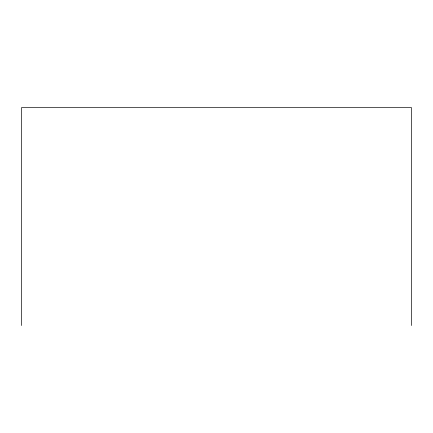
<?xml version="1.0" encoding="UTF-8"?>
<svg xmlns="http://www.w3.org/2000/svg" width="433" height="433" viewBox="0 0 433 433"><rect width="100%" height="100%" fill="white"/><g stroke="black" fill="none" stroke-linecap="round" stroke-linejoin="round"><path stroke-width="0.65" d="M411.35 325.524L411.35 107.476L21.65 107.476L21.65 325.524"/></g></svg>
